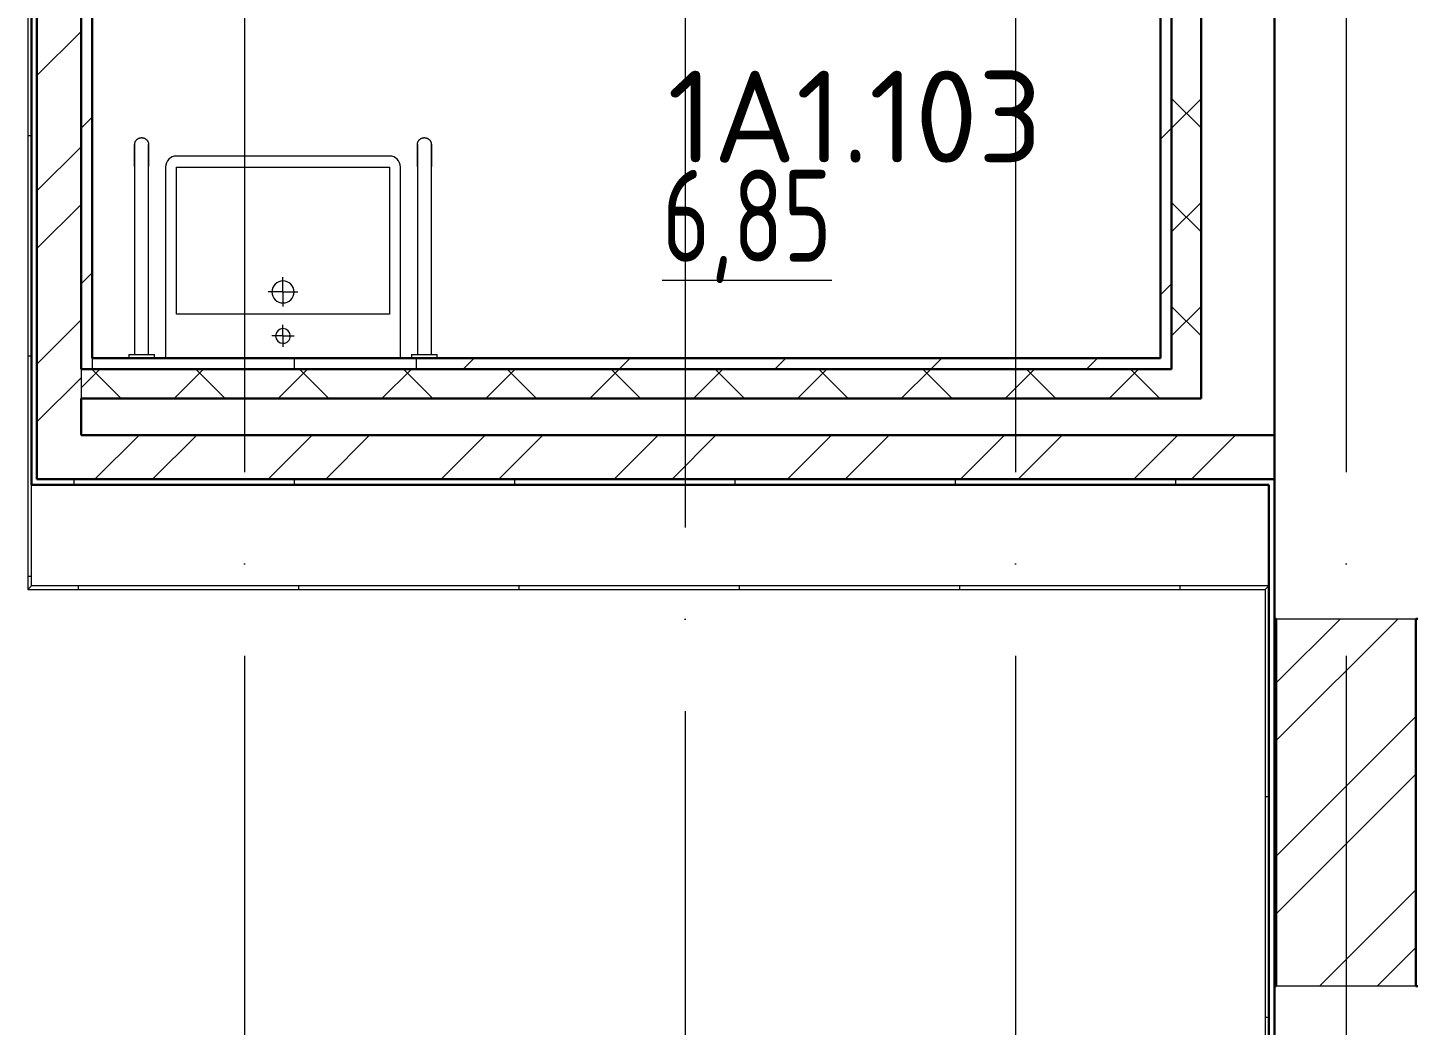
# Model space of a CAD drawing. Header units: millimetres. Extents: x -1073752 to 1436911, y -1379358 to 94781.
# Drawn here: x -1010857 to -1007076, y -916126 to -913410 of the extents above; entities that cross this region are included whole.
import ezdxf
from ezdxf.enums import TextEntityAlignment as Align

# ---------------------------------------------------------------- set-up
doc = ezdxf.new("R2010")
doc.units = ezdxf.units.MM
doc.set_wipeout_variables(frame=1)
doc.linetypes.add('ADSK_Линия сетки', pattern=[25, 20, -2.5, 0, -2.5])
for name, color, linetype, lineweight in [('RC-Дымоудаление', 1, 'Continuous', 30), ('Марки помещений', 7, 'Continuous', 20), ('Обобщенные модели', 252, 'Continuous', 18), ('Ограждение', 252, 'Continuous', 9), ('Оси', 252, 'Continuous', 9), ('Стены внутренние', 7, 'Continuous', 18), ('Стены наружные', 7, 'Continuous', 18), ('Стены штриховка', 7, 'Continuous', 9), ('Узлы', 7, 'Continuous', 18)]:
    doc.layers.add(name, color=color, linetype=linetype, lineweight=lineweight)
doc.layers.add('RC-Позиционные_обозначения', color=7, linetype='Continuous')
doc.styles.add('GOST Common_3', font='', dxfattribs={"height": 3.5})
doc.styles.add('ISOCPEUR', font='isocpeur.ttf', dxfattribs={"height": 250})
doc.styles.add('RubezhCAD', font='isocpeur.ttf')
doc.styles.get("Standard").update_dxf_attribs({"font": 'arial.ttf'})
doc.styles.get('GOST Common_3').set_extended_font_data('GOST 2.304 type A')
pattern_1 = [(0, (-32119.8, 96), (0, 600), []), (90, (-32119.8, 96), (-600, 4e-14), [])]

# ---------------------------------------------------------------- blocks, each defined once
blk = doc.blocks.new('1 этаж')
at = {"layer": 'Ограждение', "true_color": 0x636466}
h = blk.add_hatch(dxfattribs=at)
h.set_pattern_fill('FP_25', color=251, style=0, pattern_type=2)
h.set_pattern_definition(pattern_1)
h.paths.add_polyline_path([(-18445.8, -17463.7), (-18435.8, -17453.7), (-18435.8, -14253.7), (-18445.8, -14263.7), (-18445.8, -17356.4)])
h = blk.add_hatch(dxfattribs=at)
h.set_pattern_fill('FP_25', color=251, style=0, pattern_type=2)
h.set_pattern_definition(pattern_1)
h.paths.add_polyline_path([(-16538.9, -17463.7), (-15075.8, -17463.7), (-15065.8, -17453.7), (-18435.8, -17453.7), (-18445.8, -17463.7), (-17974, -17463.7)])
h = blk.add_hatch(dxfattribs=at)
h.set_pattern_fill('FP_25', color=251, style=0, pattern_type=2)
h.set_pattern_definition(pattern_1)
h.paths.add_polyline_path([(-15075.8, -20143.7), (-15065.8, -20143.7), (-15065.8, -20043.7), (-15075.8, -20043.7)])
h.paths.add_polyline_path([(-15065.8, -19963.7), (-15065.8, -17453.7), (-15075.8, -17463.7), (-15075.8, -19963.7)])
at = {"layer": 'Обобщенные модели', "color": 251, "true_color": 0x636466}
for p, q in [((-18154.8, -16312.7), (-18154.8, -16823.7)), ((-18116.8, -16823.7), (-18116.8, -16312.7)), ((-17384.8, -16312.7), (-17384.8, -16823.7)), ((-17346.8, -16823.7), (-17346.8, -16312.7)), ((-18170.8, -16823.7), (-18100.8, -16823.7)), ((-18170.8, -16823.7), (-18170.8, -16833.7)), ((-18100.8, -16833.7), (-18100.8, -16823.7)), ((-17400.8, -16823.7), (-17330.8, -16823.7)), ((-17400.8, -16823.7), (-17400.8, -16833.7)), ((-17330.8, -16833.7), (-17330.8, -16823.7))]:
    blk.add_line(p, q, dxfattribs=at)
at = {"layer": 'Обобщенные модели', "color": 251, "true_color": 0x636466, "flags": 128}
for points in [[(-18154.8, -16252.7), (-18154.8, -16252), (-18154.7, -16251.2), (-18154.7, -16250.5), (-18154.6, -16249.7), (-18154.4, -16249), (-18154.3, -16248.2), (-18154.1, -16247.5), (-18153.8, -16246.8), (-18153.6, -16246), (-18153.3, -16245.3), (-18153, -16244.6), (-18152.7, -16244), (-18152.3, -16243.3), (-18151.9, -16242.6), (-18151.5, -16242), (-18151, -16241.4), (-18150.6, -16240.8), (-18150.1, -16240.2), (-18149.6, -16239.6), (-18149, -16239.1), (-18148.5, -16238.6), (-18147.9, -16238.1), (-18147.3, -16237.6), (-18146.7, -16237.2), (-18146.1, -16236.7), (-18145.4, -16236.3), (-18144.8, -16236), (-18144.1, -16235.6), (-18143.4, -16235.3), (-18142.7, -16235), (-18142, -16234.8), (-18141.2, -16234.5), (-18140.5, -16234.3), (-18139.8, -16234.2), (-18139, -16234), (-18138.3, -16233.9), (-18137.5, -16233.8), (-18136.8, -16233.8), (-18136, -16233.7), (-18135.8, -16233.7)], [(-18154.8, -16312.7), (-18154.8, -16310.3), (-18154.8, -16307.9), (-18154.8, -16305.5), (-18154.8, -16303.2), (-18154.8, -16300.8), (-18154.8, -16298.5), (-18154.8, -16296.1), (-18154.8, -16293.9), (-18154.8, -16291.6), (-18154.8, -16289.4), (-18154.8, -16287.2), (-18154.8, -16285), (-18154.8, -16282.9), (-18154.8, -16280.9), (-18154.8, -16278.9), (-18154.8, -16276.9), (-18154.8, -16275), (-18154.8, -16273.2), (-18154.8, -16271.4), (-18154.8, -16269.7), (-18154.8, -16268.1), (-18154.8, -16266.5), (-18154.8, -16265), (-18154.8, -16263.6), (-18154.8, -16262.2), (-18154.8, -16261), (-18154.8, -16259.8), (-18154.8, -16258.7), (-18154.8, -16257.7), (-18154.8, -16256.8), (-18154.8, -16256), (-18154.8, -16255.3), (-18154.8, -16254.6), (-18154.8, -16254.1), (-18154.8, -16253.6), (-18154.8, -16253.2), (-18154.8, -16253), (-18154.8, -16252.8), (-18154.8, -16252.7), (-18154.8, -16252.7)], [(-18154.8, -16252.7), (-18154.8, -16252.8), (-18154.8, -16252.9), (-18154.8, -16253.2), (-18154.8, -16253.5), (-18154.8, -16253.9), (-18154.8, -16254.5), (-18154.8, -16255.1), (-18154.8, -16255.8), (-18154.8, -16256.6), (-18154.8, -16257.5), (-18154.8, -16258.4), (-18154.8, -16259.5), (-18154.8, -16260.7), (-18154.8, -16261.9), (-18154.8, -16263.2), (-18154.8, -16264.6), (-18154.8, -16266.1), (-18154.8, -16267.6), (-18154.8, -16269.2), (-18154.8, -16270.9), (-18154.8, -16272.7), (-18154.8, -16274.5), (-18154.8, -16276.4), (-18154.8, -16278.3), (-18154.8, -16280.3), (-18154.8, -16282.4), (-18154.8, -16284.5), (-18154.8, -16286.6), (-18154.8, -16288.8), (-18154.8, -16291), (-18154.8, -16293.2), (-18154.8, -16295.5), (-18154.8, -16297.8), (-18154.8, -16300.2), (-18154.8, -16302.5), (-18154.8, -16304.9), (-18154.8, -16307.3), (-18154.8, -16309.7), (-18154.8, -16312.1), (-18154.8, -16312.7)], [(-18135.8, -16233.7), (-18135, -16233.7), (-18134.3, -16233.8), (-18133.5, -16233.9), (-18132.8, -16234), (-18132, -16234.1), (-18131.3, -16234.3), (-18130.6, -16234.5), (-18129.8, -16234.7), (-18129.1, -16234.9), (-18128.4, -16235.2), (-18127.7, -16235.5), (-18127, -16235.9), (-18126.4, -16236.2), (-18125.7, -16236.6), (-18125.1, -16237), (-18124.5, -16237.5), (-18123.9, -16238), (-18123.3, -16238.4), (-18122.7, -16239), (-18122.2, -16239.5), (-18121.7, -16240), (-18121.2, -16240.6), (-18120.7, -16241.2), (-18120.2, -16241.8), (-18119.8, -16242.5), (-18119.4, -16243.1), (-18119, -16243.8), (-18118.7, -16244.5), (-18118.4, -16245.1), (-18118.1, -16245.8), (-18117.8, -16246.6), (-18117.6, -16247.3), (-18117.4, -16248), (-18117.2, -16248.8), (-18117.1, -16249.5), (-18117, -16250.3), (-18116.9, -16251), (-18116.8, -16251.8), (-18116.8, -16252.5), (-18116.8, -16252.7)], [(-18116.8, -16312.7), (-18116.8, -16310.3), (-18116.8, -16307.9), (-18116.8, -16305.5), (-18116.8, -16303.2), (-18116.8, -16300.8), (-18116.8, -16298.5), (-18116.8, -16296.1), (-18116.8, -16293.9), (-18116.8, -16291.6), (-18116.8, -16289.4), (-18116.8, -16287.2), (-18116.8, -16285), (-18116.8, -16282.9), (-18116.8, -16280.9), (-18116.8, -16278.9), (-18116.8, -16276.9), (-18116.8, -16275), (-18116.8, -16273.2), (-18116.8, -16271.4), (-18116.8, -16269.7), (-18116.8, -16268.1), (-18116.8, -16266.5), (-18116.8, -16265), (-18116.8, -16263.6), (-18116.8, -16262.2), (-18116.8, -16261), (-18116.8, -16259.8), (-18116.8, -16258.7), (-18116.8, -16257.7), (-18116.8, -16256.8), (-18116.8, -16256), (-18116.8, -16255.3), (-18116.8, -16254.6), (-18116.8, -16254.1), (-18116.8, -16253.6), (-18116.8, -16253.2), (-18116.8, -16253), (-18116.8, -16252.8), (-18116.8, -16252.7), (-18116.8, -16252.7)], [(-18116.8, -16252.7), (-18116.8, -16252.8), (-18116.8, -16252.9), (-18116.8, -16253.2), (-18116.8, -16253.5), (-18116.8, -16253.9), (-18116.8, -16254.5), (-18116.8, -16255.1), (-18116.8, -16255.8), (-18116.8, -16256.6), (-18116.8, -16257.5), (-18116.8, -16258.4), (-18116.8, -16259.5), (-18116.8, -16260.7), (-18116.8, -16261.9), (-18116.8, -16263.2), (-18116.8, -16264.6), (-18116.8, -16266.1), (-18116.8, -16267.6), (-18116.8, -16269.2), (-18116.8, -16270.9), (-18116.8, -16272.7), (-18116.8, -16274.5), (-18116.8, -16276.4), (-18116.8, -16278.3), (-18116.8, -16280.3), (-18116.8, -16282.4), (-18116.8, -16284.5), (-18116.8, -16286.6), (-18116.8, -16288.8), (-18116.8, -16291), (-18116.8, -16293.2), (-18116.8, -16295.5), (-18116.8, -16297.8), (-18116.8, -16300.2), (-18116.8, -16302.5), (-18116.8, -16304.9), (-18116.8, -16307.3), (-18116.8, -16309.7), (-18116.8, -16312.1), (-18116.8, -16312.7)], [(-17384.8, -16252.7), (-17384.8, -16252), (-17384.7, -16251.2), (-17384.7, -16250.5), (-17384.6, -16249.7), (-17384.4, -16249), (-17384.3, -16248.2), (-17384.1, -16247.5), (-17383.8, -16246.8), (-17383.6, -16246), (-17383.3, -16245.3), (-17383, -16244.6), (-17382.7, -16244), (-17382.3, -16243.3), (-17381.9, -16242.6), (-17381.5, -16242), (-17381, -16241.4), (-17380.6, -16240.8), (-17380.1, -16240.2), (-17379.6, -16239.6), (-17379, -16239.1), (-17378.5, -16238.6), (-17377.9, -16238.1), (-17377.3, -16237.6), (-17376.7, -16237.2), (-17376.1, -16236.7), (-17375.4, -16236.3), (-17374.8, -16236), (-17374.1, -16235.6), (-17373.4, -16235.3), (-17372.7, -16235), (-17372, -16234.8), (-17371.2, -16234.5), (-17370.5, -16234.3), (-17369.8, -16234.2), (-17369, -16234), (-17368.3, -16233.9), (-17367.5, -16233.8), (-17366.8, -16233.8), (-17366, -16233.7), (-17365.8, -16233.7)], [(-17384.8, -16312.7), (-17384.8, -16310.3), (-17384.8, -16307.9), (-17384.8, -16305.5), (-17384.8, -16303.2), (-17384.8, -16300.8), (-17384.8, -16298.5), (-17384.8, -16296.1), (-17384.8, -16293.9), (-17384.8, -16291.6), (-17384.8, -16289.4), (-17384.8, -16287.2), (-17384.8, -16285), (-17384.8, -16282.9), (-17384.8, -16280.9), (-17384.8, -16278.9), (-17384.8, -16276.9), (-17384.8, -16275), (-17384.8, -16273.2), (-17384.8, -16271.4), (-17384.8, -16269.7), (-17384.8, -16268.1), (-17384.8, -16266.5), (-17384.8, -16265), (-17384.8, -16263.6), (-17384.8, -16262.2), (-17384.8, -16261), (-17384.8, -16259.8), (-17384.8, -16258.7), (-17384.8, -16257.7), (-17384.8, -16256.8), (-17384.8, -16256), (-17384.8, -16255.3), (-17384.8, -16254.6), (-17384.8, -16254.1), (-17384.8, -16253.6), (-17384.8, -16253.2), (-17384.8, -16253), (-17384.8, -16252.8), (-17384.8, -16252.7), (-17384.8, -16252.7)], [(-17384.8, -16252.7), (-17384.8, -16252.8), (-17384.8, -16252.9), (-17384.8, -16253.2), (-17384.8, -16253.5), (-17384.8, -16253.9), (-17384.8, -16254.5), (-17384.8, -16255.1), (-17384.8, -16255.8), (-17384.8, -16256.6), (-17384.8, -16257.5), (-17384.8, -16258.4), (-17384.8, -16259.5), (-17384.8, -16260.7), (-17384.8, -16261.9), (-17384.8, -16263.2), (-17384.8, -16264.6), (-17384.8, -16266.1), (-17384.8, -16267.6), (-17384.8, -16269.2), (-17384.8, -16270.9), (-17384.8, -16272.7), (-17384.8, -16274.5), (-17384.8, -16276.4), (-17384.8, -16278.3), (-17384.8, -16280.3), (-17384.8, -16282.4), (-17384.8, -16284.5), (-17384.8, -16286.6), (-17384.8, -16288.8), (-17384.8, -16291), (-17384.8, -16293.2), (-17384.8, -16295.5), (-17384.8, -16297.8), (-17384.8, -16300.2), (-17384.8, -16302.5), (-17384.8, -16304.9), (-17384.8, -16307.3), (-17384.8, -16309.7), (-17384.8, -16312.1), (-17384.8, -16312.7)], [(-17365.8, -16233.7), (-17365, -16233.7), (-17364.3, -16233.8), (-17363.5, -16233.9), (-17362.8, -16234), (-17362, -16234.1), (-17361.3, -16234.3), (-17360.6, -16234.5), (-17359.8, -16234.7), (-17359.1, -16234.9), (-17358.4, -16235.2), (-17357.7, -16235.5), (-17357, -16235.9), (-17356.4, -16236.2), (-17355.7, -16236.6), (-17355.1, -16237), (-17354.5, -16237.5), (-17353.9, -16238), (-17353.3, -16238.4), (-17352.7, -16239), (-17352.2, -16239.5), (-17351.7, -16240), (-17351.2, -16240.6), (-17350.7, -16241.2), (-17350.2, -16241.8), (-17349.8, -16242.5), (-17349.4, -16243.1), (-17349, -16243.8), (-17348.7, -16244.5), (-17348.4, -16245.1), (-17348.1, -16245.8), (-17347.8, -16246.6), (-17347.6, -16247.3), (-17347.4, -16248), (-17347.2, -16248.8), (-17347.1, -16249.5), (-17347, -16250.3), (-17346.9, -16251), (-17346.8, -16251.8), (-17346.8, -16252.5), (-17346.8, -16252.7)], [(-17346.8, -16312.7), (-17346.8, -16310.3), (-17346.8, -16307.9), (-17346.8, -16305.5), (-17346.8, -16303.2), (-17346.8, -16300.8), (-17346.8, -16298.5), (-17346.8, -16296.1), (-17346.8, -16293.9), (-17346.8, -16291.6), (-17346.8, -16289.4), (-17346.8, -16287.2), (-17346.8, -16285), (-17346.8, -16282.9), (-17346.8, -16280.9), (-17346.8, -16278.9), (-17346.8, -16276.9), (-17346.8, -16275), (-17346.8, -16273.2), (-17346.8, -16271.4), (-17346.8, -16269.7), (-17346.8, -16268.1), (-17346.8, -16266.5), (-17346.8, -16265), (-17346.8, -16263.6), (-17346.8, -16262.2), (-17346.8, -16261), (-17346.8, -16259.8), (-17346.8, -16258.7), (-17346.8, -16257.7), (-17346.8, -16256.8), (-17346.8, -16256), (-17346.8, -16255.3), (-17346.8, -16254.6), (-17346.8, -16254.1), (-17346.8, -16253.6), (-17346.8, -16253.2), (-17346.8, -16253), (-17346.8, -16252.8), (-17346.8, -16252.7), (-17346.8, -16252.7)], [(-17346.8, -16252.7), (-17346.8, -16252.8), (-17346.8, -16252.9), (-17346.8, -16253.2), (-17346.8, -16253.5), (-17346.8, -16253.9), (-17346.8, -16254.5), (-17346.8, -16255.1), (-17346.8, -16255.8), (-17346.8, -16256.6), (-17346.8, -16257.5), (-17346.8, -16258.4), (-17346.8, -16259.5), (-17346.8, -16260.7), (-17346.8, -16261.9), (-17346.8, -16263.2), (-17346.8, -16264.6), (-17346.8, -16266.1), (-17346.8, -16267.6), (-17346.8, -16269.2), (-17346.8, -16270.9), (-17346.8, -16272.7), (-17346.8, -16274.5), (-17346.8, -16276.4), (-17346.8, -16278.3), (-17346.8, -16280.3), (-17346.8, -16282.4), (-17346.8, -16284.5), (-17346.8, -16286.6), (-17346.8, -16288.8), (-17346.8, -16291), (-17346.8, -16293.2), (-17346.8, -16295.5), (-17346.8, -16297.8), (-17346.8, -16300.2), (-17346.8, -16302.5), (-17346.8, -16304.9), (-17346.8, -16307.3), (-17346.8, -16309.7), (-17346.8, -16312.1), (-17346.8, -16312.7)]]:
    blk.add_lwpolyline(points, dxfattribs=at)
at = {"layer": 'Ограждение', "color": 251, "true_color": 0x636466}
for p, q in [((-18445.8, -14263.7), (-18445.8, -17463.7)), ((-18435.8, -17453.7), (-18435.8, -17178.7)), ((-18435.8, -17453.7), (-18445.8, -17463.7)), ((-18445.8, -17463.7), (-15075.8, -17463.7)), ((-15065.8, -17453.7), (-18435.8, -17453.7)), ((-15065.8, -17453.7), (-15075.8, -17463.7)), ((-15075.8, -17463.7), (-15075.8, -19963.9))]:
    blk.add_line(p, q, dxfattribs=at)
at = {"layer": 'Оси', "color": 251, "linetype": 'ADSK_Линия сетки', "ltscale": 100, "true_color": 0x636466}
for p, q in [((-16655.8, 32206.9), (-16655.8, -33769.9)), ((-17855.8, -2643.7), (-17855.8, -33769.9)), ((-15755.8, -2643.7), (-15755.8, -32499.9)), ((-14855.8, -2643.7), (-14855.8, -32499.9))]:
    blk.add_line(p, q, dxfattribs=at)
at = {"layer": 'Стены внутренние', "color": 251, "lineweight": 30, "true_color": 0x636466}
for p, q in [((-15050.8, -13963.7), (-15050.8, -17043.7)), ((-15050.8, -17543.7), (-15045.8, -17543.7)), ((-14665.8, -17543.7), (-14660.8, -17543.7)), ((-15045.8, -18543.7), (-15050.8, -18543.7)), ((-14660.8, -18543.7), (-14665.8, -18543.7))]:
    blk.add_line(p, q, dxfattribs=at)
at = {"layer": 'Стены внутренние', "color": 251, "true_color": 0x636466}
for p, q in [((-15045.8, -17543.7), (-14665.8, -17543.7)), ((-14665.8, -18543.7), (-15045.8, -18543.7))]:
    blk.add_line(p, q, dxfattribs=at)
at = {"layer": 'Стены наружные', "color": 251, "lineweight": 30, "true_color": 0x636466}
for p, q in [((-18435.8, -13978.7), (-18435.8, -17178.7)), ((-18420.8, -13963.7), (-18420.8, -17163.7)), ((-18300.8, -16863.7), (-18300.8, -13963.7)), ((-15250.8, -16943.7), (-15250.8, -13963.7)), ((-18270.8, -16833.7), (-18270.8, -13993.7)), ((-15330.8, -14808.7), (-15330.8, -16863.7)), ((-15360.8, -14838.7), (-15360.8, -16833.7)), ((-15360.8, -16833.7), (-18270.8, -16833.7)), ((-15330.8, -16863.7), (-18300.8, -16863.7)), ((-18300.8, -17043.7), (-18300.8, -16943.7)), ((-18300.8, -16943.7), (-15250.8, -16943.7)), ((-15050.8, -17043.7), (-18300.8, -17043.7)), ((-15050.8, -20043.7), (-15050.8, -17043.7)), ((-18420.8, -17163.7), (-15050.8, -17163.7)), ((-18435.8, -17178.7), (-15065.8, -17178.7)), ((-15065.8, -17178.7), (-15065.8, -19963.7)), ((-15045.8, -17543.7), (-15045.8, -18543.7)), ((-14665.8, -18543.7), (-14665.8, -17543.7))]:
    blk.add_line(p, q, dxfattribs=at)
at = {"layer": 'Стены наружные', "color": 251, "linetype": 'Continuous', "lineweight": 9, "true_color": 0x636466}
for p, q in [((-18420.8, -16064.3), (-18300.8, -15944.3)), ((-15250.8, -16207.3), (-15330.8, -16127.3)), ((-15330.8, -16207.6), (-15250.8, -16127.6)), ((-18300.8, -16207.7), (-18270.8, -16177.7)), ((-15360.8, -16237.6), (-15330.8, -16207.6)), ((-18420.8, -16378.6), (-18300.8, -16258.6)), ((-18420.8, -16535.8), (-18300.8, -16415.8)), ((-15250.8, -16490.2), (-15330.8, -16410.2)), ((-15330.8, -16490.4), (-15250.8, -16410.4)), ((-18300.8, -16632), (-18270.8, -16602)), ((-15360.8, -16661.8), (-15330.8, -16631.8)), ((-15250.8, -16773), (-15330.8, -16693)), ((-15330.8, -16773.3), (-15250.8, -16693.3)), ((-18420.8, -16850.1), (-18300.8, -16730.1)), ((-17719.8, -16863.7), (-17719.8, -16833.7)), ((-17259.8, -16863.7), (-17229.8, -16833.7)), ((-16835.5, -16863.7), (-16805.5, -16833.7)), ((-16411.2, -16863.7), (-16381.2, -16833.7)), ((-15987, -16863.7), (-15957, -16833.7)), ((-15562.7, -16863.7), (-15532.7, -16833.7)), ((-18420.8, -17007.3), (-18300.8, -16887.3)), ((-18300.8, -16914.8), (-18249.7, -16863.7)), ((-18191.4, -16943.7), (-18271.4, -16863.7)), ((-18046.9, -16943.7), (-17966.9, -16863.7)), ((-17908.5, -16943.7), (-17988.5, -16863.7)), ((-17764, -16943.7), (-17684, -16863.7)), ((-17625.7, -16943.7), (-17705.7, -16863.7)), ((-17481.2, -16943.7), (-17401.2, -16863.7)), ((-17342.8, -16943.7), (-17422.8, -16863.7)), ((-17198.3, -16943.7), (-17118.3, -16863.7)), ((-17060, -16943.7), (-17140, -16863.7)), ((-16915.5, -16943.7), (-16835.5, -16863.7)), ((-16777.1, -16943.7), (-16857.1, -16863.7)), ((-16632.6, -16943.7), (-16552.6, -16863.7)), ((-16494.3, -16943.7), (-16574.3, -16863.7)), ((-16349.8, -16943.7), (-16269.8, -16863.7)), ((-16211.5, -16943.7), (-16291.5, -16863.7)), ((-16067, -16943.7), (-15987, -16863.7)), ((-15928.6, -16943.7), (-16008.6, -16863.7)), ((-15784.1, -16943.7), (-15704.1, -16863.7)), ((-15645.8, -16943.7), (-15725.8, -16863.7)), ((-15501.3, -16943.7), (-15421.3, -16863.7)), ((-15362.9, -16943.7), (-15442.9, -16863.7)), ((-18263, -17163.7), (-18143.6, -17044.4)), ((-18105.8, -17163.7), (-17986.4, -17044.3)), ((-17791.5, -17163.7), (-17672.1, -17044.3)), ((-17634.4, -17163.7), (-17514.9, -17044.2)), ((-17320, -17163.7), (-17200.5, -17044.2)), ((-17162.9, -17163.7), (-17043.3, -17044.1)), ((-16848.6, -17163.7), (-16728.9, -17044.1)), ((-16691.4, -17163.7), (-16571.7, -17044.1)), ((-16377.1, -17163.7), (-16257.4, -17044)), ((-16220, -17163.7), (-16100.2, -17044)), ((-15905.7, -17163.7), (-15785.8, -17043.9)), ((-15748.5, -17163.7), (-15628.6, -17043.9)), ((-15434.2, -17163.7), (-15314.2, -17043.8)), ((-15277, -17163.7), (-15157.1, -17043.8)), ((-18319.8, -17178.7), (-18319.8, -17163.7)), ((-17719.8, -17178.7), (-17719.8, -17163.7)), ((-17119.8, -17178.7), (-17119.8, -17163.7)), ((-16519.8, -17178.7), (-16519.8, -17163.7)), ((-15919.8, -17178.7), (-15919.8, -17163.7)), ((-15319.8, -17178.7), (-15319.8, -17163.7)), ((-15045.8, -17718.3), (-14871.3, -17543.7)), ((-15045.8, -17875.4), (-14714.1, -17543.7)), ((-15045.8, -17718.3), (-14871.3, -17543.7)), ((-15045.8, -17875.4), (-14714.1, -17543.7)), ((-15045.8, -18189.7), (-14665.8, -17809.7)), ((-15045.8, -18189.7), (-14665.8, -17809.7)), ((-15045.8, -18346.9), (-14665.8, -17966.9)), ((-15045.8, -18346.9), (-14665.8, -17966.9)), ((-14928.3, -18543.7), (-14665.8, -18281.2)), ((-14928.3, -18543.7), (-14665.8, -18281.2)), ((-14771.2, -18543.7), (-14665.8, -18438.4)), ((-14771.2, -18543.7), (-14665.8, -18438.4))]:
    blk.add_line(p, q, dxfattribs=at)
at = {"layer": 'Стены штриховка', "color": 251, "true_color": 0x636466}
for p, q in [((-18270.8, -16833.7), (-18270.8, -16863.7)), ((-17386.8, -16863.7), (-17386.8, -16833.7)), ((-18300.8, -16863.7), (-18300.8, -16943.7))]:
    blk.add_line(p, q, dxfattribs=at)
at = {"layer": 'Узлы', "color": 251, "lineweight": 9, "true_color": 0x636466}
for p, q in [((-17750.8, -16283.7), (-18040.8, -16283.7)), ((-17460.8, -16283.7), (-17750.8, -16283.7)), ((-18070.8, -16313.7), (-18070.8, -16833.7)), ((-17430.8, -16833.7), (-17430.8, -16313.7)), ((-17750.8, -16653.7), (-17750.8, -16613.7)), ((-17750.8, -16653.7), (-17790.8, -16653.7)), ((-17750.8, -16653.7), (-17750.8, -16693.7)), ((-17750.8, -16653.7), (-17710.8, -16653.7)), ((-17750.8, -16773.7), (-17750.8, -16743.7)), ((-17750.8, -16773.7), (-17780.8, -16773.7)), ((-17750.8, -16773.7), (-17750.8, -16803.7)), ((-17750.8, -16773.7), (-17720.8, -16773.7))]:
    blk.add_line(p, q, dxfattribs=at)
at = {"layer": 'Узлы', "color": 251, "true_color": 0x636466}
for p, q in [((-18040.8, -16714.7), (-18040.8, -16313.7)), ((-18040.8, -16313.7), (-17460.8, -16313.7)), ((-17460.8, -16313.7), (-17460.8, -16714.7)), ((-17460.8, -16714.7), (-18040.8, -16714.7))]:
    blk.add_line(p, q, dxfattribs=at)
for centre, start, end in [((-18040.8, -16313.7), 90, 180), ((-17460.8, -16313.7), 0, 90)]:
    blk.add_arc(centre, 30, start, end, dxfattribs=at)
at = {"layer": 'Узлы', "color": 251, "lineweight": 9, "true_color": 0x636466}
for centre, radius, start, end in [((-17750.8, -16653.7), 30, 90, 180), ((-17750.8, -16653.7), 30, 0, 90), ((-17750.8, -16653.7), 30, 180, 270), ((-17750.8, -16653.7), 30, 270, 0.0077), ((-17750.8, -16773.7), 20, 90, 180), ((-17750.8, -16773.7), 20, 180, 270), ((-17750.8, -16773.7), 20, 0, 90), ((-17750.8, -16773.7), 20, 270, 0.0116)]:
    blk.add_arc(centre, radius, start, end, dxfattribs=at)
at = {"layer": 'Марки помещений', "color": 251, "true_color": 0x636466, "style": 'GOST Common_3', "width": 0.9}
blk.add_text('%%U6,85', height=250, dxfattribs=at).set_placement((-16718.4, -16571.3))
blk = doc.blocks.new('RC-UGO-MDU-01')
at = {"layer": 'RC-Дымоудаление'}
blk.add_point((0, 0), dxfattribs=at)
blk.add_attdef('PSTN', text='', height=2.5, dxfattribs=at).set_placement((5.821, 2.37), align=Align.BOTTOM_CENTER)
blk.add_wipeout([(4.998, 2.498), (4.998, -2.498), (-4.998, -2.498), (-4.998, 2.498)]).dxf.layer = 'RC-Дымоудаление'
blk.add_wipeout([(-4.998, -2.498), (-4.998, 2.498), (4.998, 2.498), (4.998, -2.498)]).dxf.layer = 'RC-Дымоудаление'
blk.add_lwpolyline([(-4.998, 2.498), (4.998, 2.498), (4.998, -2.498), (-4.998, -2.498), (-4.998, 2.498)], close=True, dxfattribs=at)
at = {"layer": 'RC-Дымоудаление', "ltscale": 100, "style": 'ISOCPEUR', "width": 0.7}
blk.add_text('МДУ-1', height=2.5, dxfattribs=at).set_placement((0, 0), align=Align.MIDDLE)

msp = doc.modelspace()

# ---------------------------------------------------------------- block references
msp.add_blockref('1 этаж', (-992411.4, -897475.7))

# ---------------------------------------------------------------- next in the draw order: block references
at = {"layer": 'RC-Дымоудаление', "color": 4, "linetype": 'Continuous', "lineweight": 40, "ltscale": 15}
ref = msp.add_blockref('RC-UGO-MDU-01', (-1008600.9, -913016.6), dxfattribs=dict(at, xscale=100, yscale=100, zscale=100))
ref.add_attrib('PSTN', '1А1.103', dxfattribs={"layer": 'RC-Позиционные_обозначения', "height": 250, "style": 'RubezhCAD'}).set_placement((-1008604.7, -913852.2), align=Align.BOTTOM_CENTER)

doc.saveas('drawing.dxf')
